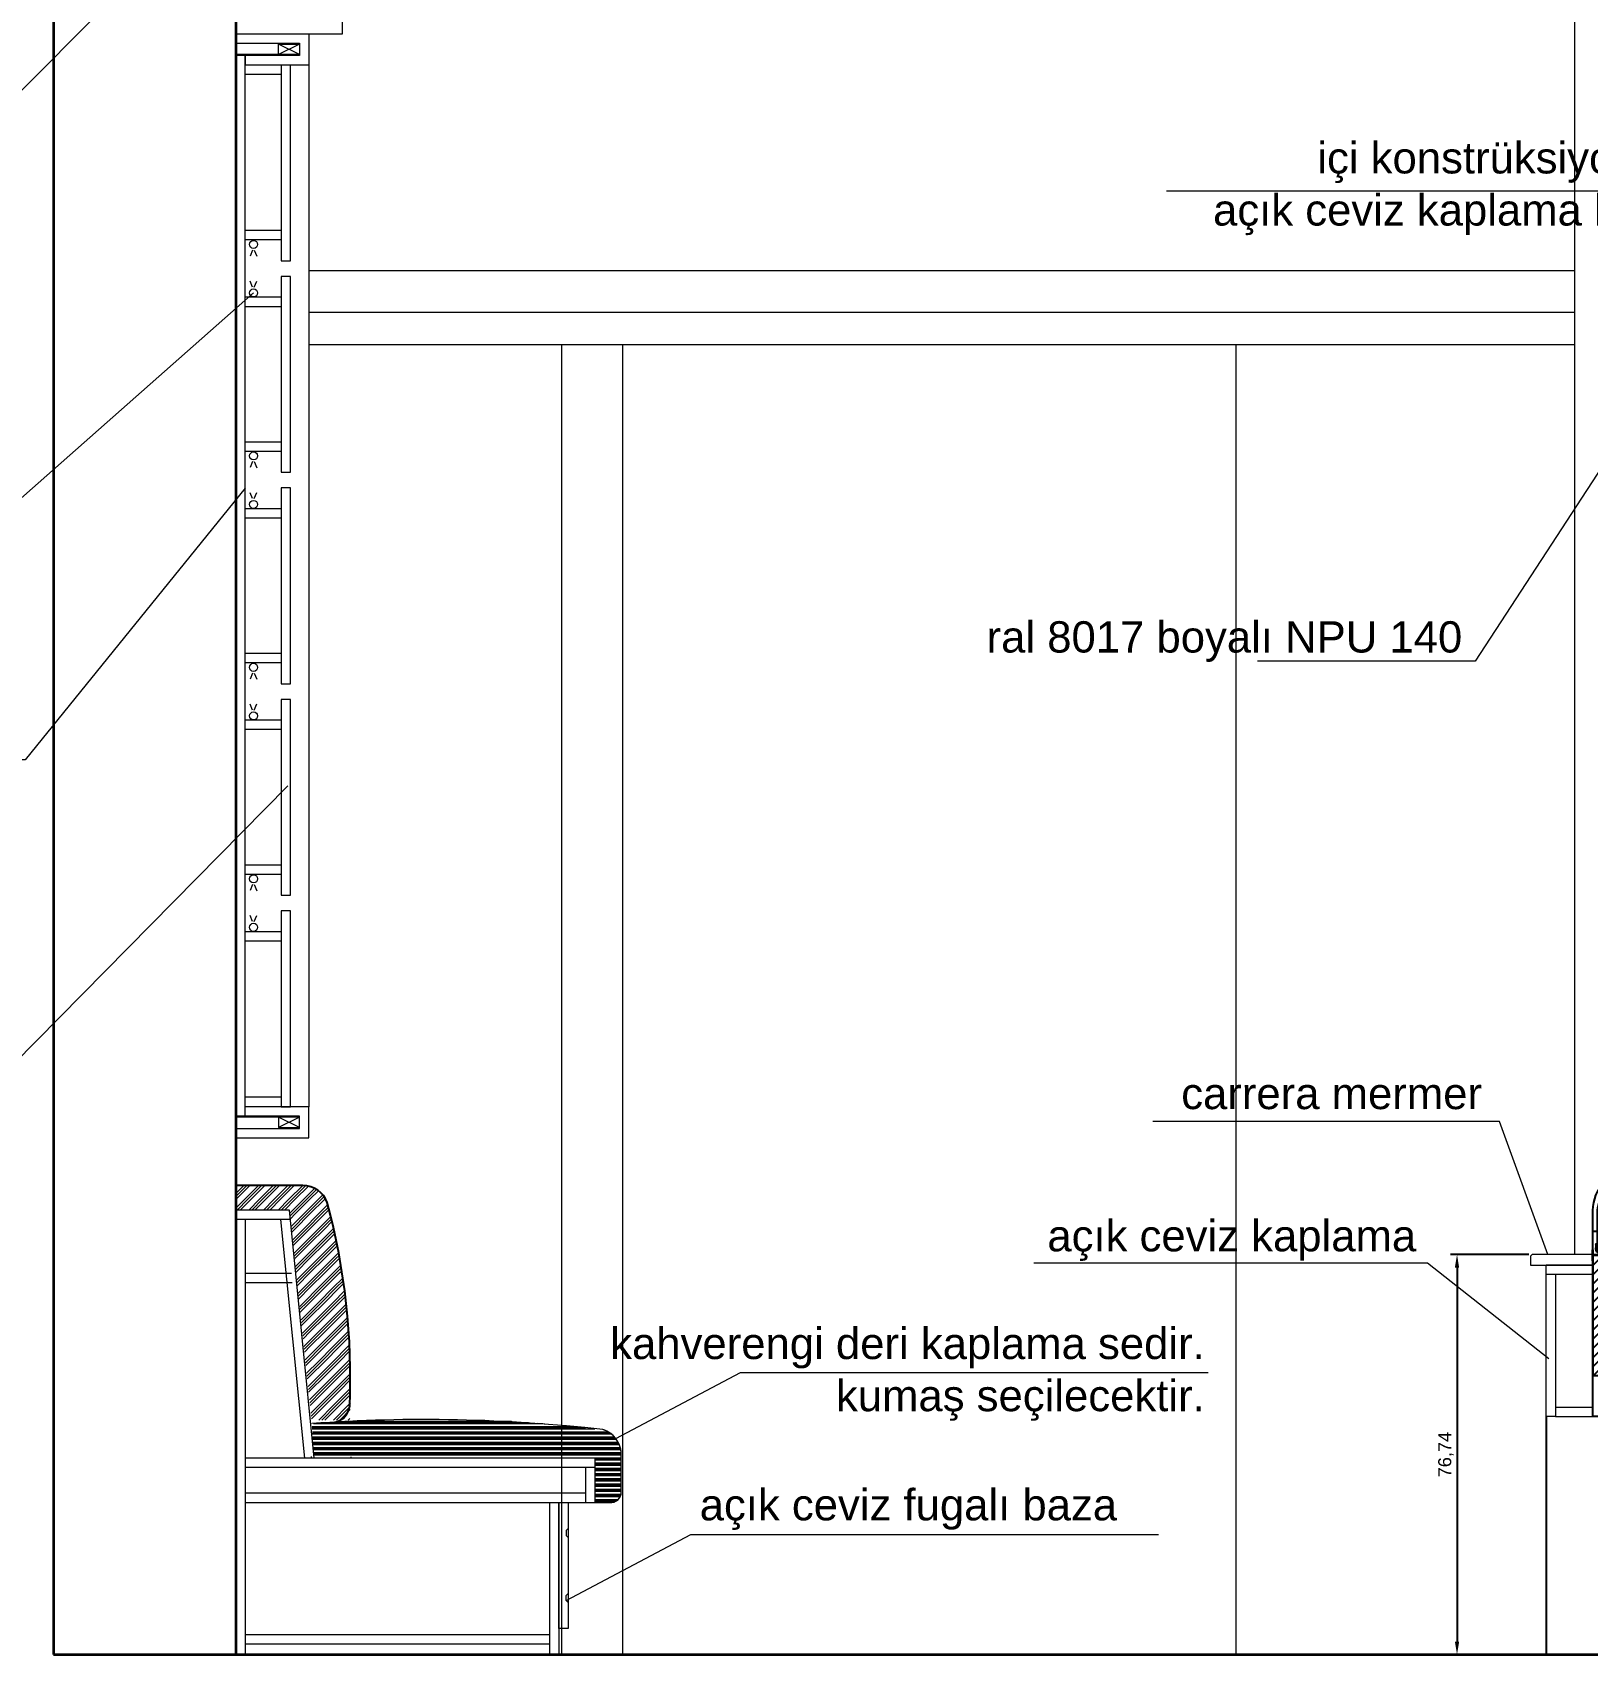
# Model space of a CAD drawing. Header units: millimetres. Extents: x 54215 to 67697, y 23496 to 56611.
# Drawn here: x 56734.6 to 57033.1, y 34702.6 to 35013.8 of the extents above; entities that cross this region are included whole.
import ezdxf

# ---------------------------------------------------------------- set-up
doc = ezdxf.new("R2010")
doc.units = ezdxf.units.MM
doc.linetypes.add('CENTER', pattern=[2, 1.25, -0.25, 0.25, -0.25])
doc.linetypes.add('DASHED', pattern=[19.05, 12.7, -6.35])
doc.layers.add('0 rölöve', color=7, linetype='Continuous', true_color=0xf1380e)
for name, color, linetype, lineweight in [('b_görünüş', 44, 'Continuous', 25), ('Layer1', 7, 'Continuous', 35), ('no3_ahsap gorunus arka ince', 53, 'Continuous', 15), ('no3_ahsap gorunus on ince', 32, 'Continuous', 13), ('no3_duvar kaplama', 8, 'Continuous', 0), ('no3_duvar mevcut', 4, 'Continuous', 35), ('no3_döşeme kaplama', 8, 'Continuous', 0), ('no3_döşeme kaplama trimli', 8, 'Continuous', 0), ('no3_kutu profil gorunus', 8, 'Continuous', 0), ('no3_kutuprofil kesit', 74, 'Continuous', 18), ('no3_mermer kesit', 21, 'Continuous', 20), ('no3_mobilya aydınlatma', 50, 'Continuous', 13), ('no3_yazı duvar', 152, 'Continuous', 0), ('çizgi', 7, 'Continuous', 30)]:
    doc.layers.add(name, color=color, linetype=linetype, lineweight=lineweight)
doc.layers.add('no3_ahsap kesit on', color=7, linetype='Continuous', lineweight=20, true_color=0xfca103)
doc.layers.add('no3_tefriş ön ince', color=7, linetype='Continuous', lineweight=18, true_color=0x8c1aff)
doc.styles.get("Standard").update_dxf_attribs({"font": 'arial.ttf'})
doc.dimstyles.new('ISO-25', dxfattribs={"dimtxt": 2.5, "dimasz": 2.5, "dimexe": 1.25, "dimexo": 0.625, "dimtad": 1, "dimtxsty": 'Standard', "dimcen": 2.5, "dimadec": 0, "dimazin": 0, "dimtfac": 1, "dimtmove": 0, "dimatfit": 3, "dimfxl": 1, "dimarcsym": 0})
pattern_1 = [(45, (30786.46157, -13411.90448), (0.0561266008, -0.0561266008), [])]

# ---------------------------------------------------------------- blocks, each defined once
blk = doc.blocks.new('sedirkesit')
at = {"layer": 'no3_döşeme kaplama'}
h = blk.add_hatch(dxfattribs=at)
h.set_pattern_fill('GOST_GROUND', color=256, scale=0.1, angle=-45)
h.set_pattern_definition([(360, (-391.1663, 3306.352), (1, -1), [2]), (360, (-390.9541, 3306.1398), (1, -1), [2]), (360, (-390.742, 3305.9277), (1, -1), [2])])
edge = h.paths.add_edge_path()
edge.add_arc((2746.14, 4584.73), 2, 270, 360)
edge.add_line((2748.14, 4584.73), (2748.14, 4592.19))
edge.add_arc((2743.15, 4591.93), 5, 3.0283, 72.8571)
edge.add_arc((2711.07, 4327.17), 271.61, 82.9031, 94.7162)
edge.add_line((2688.74, 4597.87), (2689.22, 4591.24))
edge.add_line((2689.22, 4591.24), (2696.74, 4591.24))
edge.add_line((2696.74, 4591.24), (2743.14, 4591.24))
edge.add_line((2743.14, 4591.24), (2743.14, 4582.73))
edge.add_line((2743.14, 4582.73), (2746.14, 4582.73))
at = {"layer": 'no3_döşeme kaplama trimli'}
h = blk.add_hatch(dxfattribs=at)
h.set_pattern_fill('GOST_GROUND', color=256, scale=0.2)
h.set_pattern_definition([(45, (3988.3898, 1510.6872), (2.8284271, -2e-16), [4]), (45, (3988.9898, 1510.6872), (2.8284271, -2e-16), [4]), (45, (3989.5898, 1510.6872), (2.8284271, -2e-16), [4])])
edge = h.paths.add_edge_path()
edge.add_arc((2687.01, 4638.55), 5, 20.1712, 90)
edge.add_line((2687.01, 4643.55), (2674.17, 4643.55))
edge.add_line((2674.17, 4643.55), (2674.17, 4638.85))
edge.add_line((2674.17, 4638.85), (2684.48, 4638.85))
edge.add_line((2684.48, 4638.85), (2688.69, 4598.55))
edge.add_line((2688.69, 4598.55), (2696.01, 4598.55))
edge.add_arc((2560.8, 4605.68), 135.4, 356.9822, 374.8039)
at = {"layer": 'b_görünüş'}
blk.add_line((2687.01, 4643.55, 0), (2674.17, 4643.55, 0), dxfattribs=at)
for centre, radius, start, end in [((2687.01, 4638.55, 0), 5, 20.1712, 90), ((2566.2, 4606.67, 0), 129.93, 357.5869, 14.9911), ((2692.58, 4601.57, 0), 3.45, 283.571, 353.8442)]:
    blk.add_arc(centre, radius, start, end, dxfattribs=at)
at = {"layer": 'no3_ahsap gorunus on ince'}
for p, q in [((2748.14, 4584.73, 0), (2748.14, 4592.19, 0)), ((2675.97, 4582.73, 0), (2746.14, 4582.73, 0)), ((2734.34, 4582.73, 0), (2734.34, 4553.55, 0)), ((2736.14, 4582.73, 0), (2736.14, 4553.55, 0)), ((2737.94, 4577.73, 0), (2737.59, 4577.38, 0)), ((2737.59, 4577.38, 0), (2737.59, 4576.38, 0)), ((2737.59, 4576.38, 0), (2737.94, 4576.03, 0)), ((2737.59, 4564.9, 0), (2737.94, 4565.26, 0)), ((2737.59, 4563.9, 0), (2737.59, 4564.9, 0)), ((2737.94, 4563.55, 0), (2737.59, 4563.9, 0))]:
    blk.add_line(p, q, dxfattribs=at)
at = {"layer": 'no3_ahsap gorunus on ince', "elevation": 0}
for points in [[(2737.94, 4563.55), (2737.94, 4558.55), (2736.14, 4558.55), (2736.14, 4582.73), (2737.94, 4582.73), (2737.94, 4577.73)], [(2737.94, 4576.03), (2737.94, 4565.26)]]:
    blk.add_lwpolyline(points, dxfattribs=at)
at = {"layer": 'no3_ahsap gorunus on ince'}
for centre, radius, start, end in [((2710.41, 4295.47, 0), 303.18, 83.5198, 94.0994), ((2743.15, 4591.93, 0), 5, 3.0283, 72.8571), ((2746.14, 4584.73, 0), 2, 270, 0)]:
    blk.add_arc(centre, radius, start, end, dxfattribs=at)
at = {"layer": 'no3_ahsap kesit on'}
for p, q in [((2674.17, 4638.85, 0), (2674.17, 4643.55, 0)), ((2684.48, 4638.85, 0), (2674.17, 4638.85, 0)), ((2674.17, 4638.85, 0), (2674.17, 4553.55, 0)), ((2689.22, 4591.24, 0), (2684.48, 4638.85, 0)), ((2684.61, 4637.05, 0), (2674.17, 4637.05, 0)), ((2675.97, 4637.05, 0), (2675.97, 4553.55, 0)), ((2687.41, 4591.24, 0), (2682.81, 4637.05, 0)), ((2684.84, 4626.65, 0), (2675.97, 4626.65, 0)), ((2684.98, 4624.85, 0), (2675.97, 4624.85, 0)), ((2743.14, 4591.24, 0), (2675.97, 4591.24, 0)), ((2688.74, 4591.43, 0), (2688.54, 4591.43, 0)), ((2743.14, 4582.73, 0), (2743.14, 4591.24, 0)), ((2743.14, 4589.44, 0), (2675.97, 4589.44, 0)), ((2741.34, 4582.73, 0), (2741.34, 4589.44, 0)), ((2741.34, 4584.53, 0), (2675.97, 4584.53, 0)), ((2734.34, 4557.35, 0), (2675.97, 4557.35, 0)), ((2734.34, 4555.55, 0), (2675.97, 4555.55, 0))]:
    blk.add_line(p, q, dxfattribs=at)
at = {"layer": 'no3_duvar kaplama', "linetype": 'DASHED'}
blk.add_line((2748.14, 4584.73, 0), (2748.14, 4592.19, 0), dxfattribs=at)
at = {"layer": 'no3_duvar kaplama'}
for p, q in [((2737.94, 4577.73, 0), (2737.94, 4576.03, 0)), ((2737.94, 4565.26, 0), (2737.94, 4563.55, 0))]:
    blk.add_line(p, q, dxfattribs=at)
at = {"layer": 'no3_duvar kaplama', "linetype": 'DASHED'}
for centre, radius, start, end in [((2710.41, 4295.47, 0), 303.18, 83.5198, 94.0994), ((2743.15, 4591.93, 0), 5, 3.0283, 72.8571), ((2746.14, 4584.73, 0), 2, 270, 0)]:
    blk.add_arc(centre, radius, start, end, dxfattribs=at)
at = {"layer": 'no3_kutuprofil kesit'}
blk.add_line((2696.14, 4591.43, 0), (2696.34, 4591.43, 0), dxfattribs=at)
blk = doc.blocks.new('MAKARA ON')
at = {"color": 4}
for p, q in [((-0.3, 0), (0.3, 0)), ((-0.5, -0.7), (-0.5, -0.2)), ((-0.5, -1.45), (-0.5, -1.2)), ((-0.4, -1.45), (-0.5, -1.45)), ((-0.4, -0.78), (-0.4, -0.2)), ((-0.4, -1.45), (-0.4, -1.13)), ((-0.3, -0.1), (0.3, -0.1)), ((0.4, -0.2), (0.4, -0.78)), ((0.4, -1.13), (0.4, -1.45)), ((0.5, -1.45), (0.4, -1.45)), ((0.5, -0.2), (0.5, -0.78)), ((0.5, -1.13), (0.5, -1.45))]:
    blk.add_line(p, q, dxfattribs=at)
at = {"color": 9, "linetype": 'CENTER', "ltscale": 0.2}
blk.add_line((-0.61, -0.95), (0.65, -0.95), dxfattribs=at)
at = {"color": 4}
for centre, radius, start, end in [((-0.3, -0.2), 0.2, 90, 180), ((-0.3, -0.2), 0.1, 90, 180), ((0.3, -0.2), 0.2, 0, 90), ((0.3, -0.2), 0.1, 0, 90)]:
    blk.add_arc(centre, radius, start, end, dxfattribs=at)
at = {"layer": 'Layer1', "color": 3}
for p, q in [((-0.55, -0.7), (-0.55, -1.2)), ((-0.5, -0.7), (-0.55, -0.7)), ((-0.5, -1.2), (-0.55, -1.2)), ((-0.5, -0.7), (-0.5, -1.2)), ((-0.3, -0.78), (-0.5, -0.78)), ((-0.3, -1.13), (-0.5, -1.13)), ((-0.3, -1.68), (-0.3, -0.23)), ((-0.3, -0.23), (-0.18, -0.23)), ((-0.18, -1.68), (-0.3, -1.68)), ((-0.18, -0.23), (-0.18, -1.68)), ((0.18, -0.23), (0.18, -1.68)), ((0.18, -0.23), (0.3, -0.23)), ((0.3, -1.68), (0.18, -1.68)), ((0.3, -0.23), (0.3, -1.68)), ((0.3, -0.78), (0.55, -0.78)), ((0.3, -1.13), (0.55, -1.13)), ((0.55, -0.78), (0.55, -1.13))]:
    blk.add_line(p, q, dxfattribs=at)
for centre, start, end in [((0, -0.21), 186.0256, 353.9744), ((0, -1.69), 6.0256, 173.9744)]:
    blk.add_arc(centre, 0.181, start, end, dxfattribs=at)
blk = doc.blocks.new('LED')
h = blk.add_hatch()
h.set_pattern_fill('ANSI31', color=256, scale=0.025, angle=90, style=0)
h.set_pattern_definition(pattern_1)
h.paths.add_polyline_path([(29349.7, -13311.88), (29349.7, -13313.23), (29349.55, -13313.23), (29349.55, -13313.38), (29349.7, -13313.38), (29349.7, -13313.58), (29349.55, -13313.58), (29349.55, -13313.73), (29349.85, -13313.73), (29349.85, -13311.73), (29347.85, -13311.73), (29347.85, -13313.73), (29348.15, -13313.73), (29348.15, -13313.58), (29348, -13313.58), (29348, -13313.38), (29348.15, -13313.38), (29348.15, -13313.23), (29348, -13313.23), (29348, -13311.88)])
h = blk.add_hatch()
h.set_pattern_fill('ANSI31', color=256, scale=0.025, angle=90, style=0)
h.set_pattern_definition(pattern_1)
h.paths.add_polyline_path([(29349.7, -13312.78), (29348, -13312.78), (29348, -13312.93), (29349.7, -13312.93)])
h = blk.add_hatch(color=256)
h.paths.add_polyline_path([(29348.25, -13312.93), (29348.25, -13313.13), (29349.45, -13313.13), (29349.45, -13312.93)])
h.paths.add_polyline_path([(29348.55, -13313.13), (29348.55, -13313.33), (29348.85, -13313.33), (29349.15, -13313.33), (29349.15, -13313.13)])
for p, q in [((29348.59, -13313.4), (29347.89, -13314.3)), ((29348.25, -13313.13), (29349.45, -13313.13)), ((29348.91, -13313.43), (29349.26, -13314.3)), ((29349, -13313.41), (29349.81, -13314.3))]:
    blk.add_line(p, q)
at = {"ltscale": 0.5}
blk.add_line((29348.77, -13313.4), (29348.53, -13314.3), dxfattribs=at)
blk.add_lwpolyline([(29348.15, -13313.58), (29348.15, -13313.73), (29347.85, -13313.73), (29347.85, -13311.73), (29349.85, -13311.73), (29349.85, -13313.73), (29349.55, -13313.73), (29349.55, -13313.58), (29349.7, -13313.58), (29349.7, -13313.38), (29349.55, -13313.38), (29349.55, -13313.23), (29349.7, -13313.23), (29349.7, -13312.93), (29348, -13312.93), (29348, -13313.23), (29348.15, -13313.23), (29348.15, -13313.38), (29348, -13313.38), (29348, -13313.58), (29348.15, -13313.58), (29348.15, -13313.58), (29348, -13313.58), (29348, -13313.38), (29348.15, -13313.38), (29348.15, -13313.23), (29348, -13313.23), (29348, -13312.93), (29348, -13312.78), (29349.7, -13312.78), (29349.7, -13312.93), (29349.7, -13311.88), (29348, -13311.88), (29348, -13312.78)])
blk = doc.blocks.new('ÜS TÜNEL SAÇ')
at = {"color": 6}
blk.add_lwpolyline([(4796.8, 2742.7), (4795.8, 2742.7), (4794.8, 2740.7), (4794.8, 2670.7), (4795.2, 2670.1, 0.331794), (4797.3, 2669), (4859.6, 2679.9, 0.228859), (4860.3, 2681.5), (4860.3, 2701.7, 0.414214), (4858.3, 2703.7), (4840.8, 2703.7), (4840.8, 2756.7)], format="xyb", dxfattribs=at)
at = {"layer": 'çizgi', "color": 6, "lineweight": 25}
blk.add_lwpolyline([(4840.8, 2756.7, 0.414214), (4838.8, 2758.7), (4798.8, 2758.7, 0.414214), (4796.8, 2756.7), (4796.8, 2742.7)], format="xyb", dxfattribs=at)
blk = doc.blocks.new('usddddsgrt')
at = {"ltscale": 0.5}
h = blk.add_hatch(dxfattribs=at)
h.set_pattern_fill('ANSI31', color=3, scale=10)
h.set_pattern_definition([(45, (2442.3023, 4536.3992), (-0.8838835, 0.8838835), [])])
h.paths.add_polyline_path([(1679.46, 4607.09), (1579.46, 4607.09), (1579.46, 4630.09), (1584.46, 4630.09), (1584.46, 4614.29), (1595.86, 4614.29), (1598.46, 4611.29), (1674.46, 4611.29), (1674.46, 4630.09), (1679.46, 4630.09)])
at = {"color": 4, "ltscale": 0.5}
for p, q in [((1580.29, 4632.55), (1580.79, 4632.55)), ((1678.24, 4632.55), (1678.74, 4632.55))]:
    blk.add_line(p, q, dxfattribs=at)
for p, q in [((1591.16, 4607.09), (1591.16, 4553.55)), ((1592.16, 4607.09), (1592.16, 4553.55)), ((1666.26, 4607.09), (1666.76, 4607.09)), ((1666.76, 4607.09), (1666.76, 4553.55)), ((1667.76, 4607.09), (1667.76, 4553.55))]:
    blk.add_line(p, q)
at = {"ltscale": 0.5}
for p, q in [((1597.46, 4607.09), (1594.46, 4604.09)), ((1594.46, 4607.09), (1597.46, 4604.09)), ((1659.46, 4607.09), (1599.46, 4607.09)), ((1659.46, 4607.09), (1599.46, 4607.09)), ((1661.46, 4607.09), (1664.46, 4604.09)), ((1664.46, 4607.09), (1661.46, 4604.09)), ((1597.46, 4564.55), (1594.46, 4567.55)), ((1594.46, 4564.55), (1597.46, 4567.55)), ((1661.46, 4564.55), (1664.46, 4567.55)), ((1664.46, 4564.55), (1661.46, 4567.55)), ((1659.46, 4564.55), (1599.46, 4564.55))]:
    blk.add_line(p, q, dxfattribs=at)
at = {"color": 4, "ltscale": 0.5}
for points in [[(1597.44, 4599.25), (1579.46, 4599.25), (1579.46, 4638.77, -0.414214), (1587.06, 4646.37), (1671.86, 4646.37, -0.414214), (1679.46, 4638.77), (1679.46, 4599.25), (1597.44, 4599.25)], [(1580.84, 4638.05, -0.414214), (1587.84, 4645.05), (1671.14, 4645.05, -0.414214), (1678.14, 4638.05), (1678.14, 4632.55), (1678.74, 4632.55), (1678.74, 4638.05, 0.414214), (1671.14, 4645.65), (1587.84, 4645.65, 0.414214), (1580.24, 4638.05)], [(1679.46, 4634.75), (1675.94, 4634.75, 0.414214), (1674.94, 4633.75), (1674.94, 4632.29, -0.414214), (1673.94, 4631.29), (1584.98, 4631.29, -0.414214), (1583.98, 4632.29), (1583.98, 4633.75, 0.414214), (1582.98, 4634.75), (1579.46, 4634.75)]]:
    blk.add_lwpolyline(points, format="xyb", dxfattribs=at)
blk.add_lwpolyline([(1677.1, 4632.55), (1676.5, 4632.55), (1676.5, 4637.45, 0.414214), (1670, 4643.95), (1588.98, 4643.95, 0.414214), (1582.48, 4637.45), (1582.48, 4632.55), (1581.88, 4632.55), (1581.88, 4637.45, -0.414214), (1588.98, 4644.55), (1670, 4644.55, -0.414214), (1677.1, 4637.45)], format="xyb", close=True, dxfattribs=at)
blk.add_lwpolyline([(1580.24, 4638.05), (1580.24, 4632.55), (1580.84, 4632.55), (1580.84, 4638.05)], dxfattribs=at)
at = {"color": 1, "ltscale": 0.5}
for points in [[(1583.36, 4631.19), (1583.36, 4630.19), (1579.36, 4630.19), (1579.36, 4631.19), (1579.46, 4631.19), (1579.46, 4630.29), (1583.26, 4630.29), (1583.26, 4631.19)], [(1675.56, 4631.19), (1675.56, 4630.19), (1679.56, 4630.19), (1679.56, 4631.19), (1679.46, 4631.19), (1679.46, 4630.29), (1675.66, 4630.29), (1675.66, 4631.19)]]:
    blk.add_lwpolyline(points, close=True, dxfattribs=at)
at = {"color": 1}
for points in [[(1584.46, 4629.09), (1584.46, 4630.09), (1579.46, 4630.09), (1579.46, 4629.09), (1579.36, 4629.09), (1579.36, 4630.19), (1584.56, 4630.19), (1584.56, 4629.09)], [(1674.46, 4629.09), (1674.46, 4630.09), (1679.46, 4630.09), (1679.46, 4629.09), (1679.56, 4629.09), (1679.56, 4630.19), (1674.36, 4630.19), (1674.36, 4629.09)]]:
    blk.add_lwpolyline(points, close=True, dxfattribs=at)
blk.add_lwpolyline([(1679.46, 4630.09), (1674.46, 4630.09), (1674.46, 4611.29), (1598.46, 4611.29), (1595.86, 4614.29), (1584.46, 4614.29), (1584.46, 4630.09), (1579.46, 4630.09), (1579.46, 4607.09), (1679.46, 4607.09)], close=True)
at = {"color": 1, "ltscale": 0.5}
for points in [[(1584.56, 4630.19), (1584.56, 4629.19), (1584.71, 4629.19), (1584.71, 4630.04), (1589.21, 4630.04), (1589.21, 4624.54), (1591.21, 4624.54), (1591.21, 4623.19), (1591.36, 4623.19), (1591.36, 4624.69), (1589.36, 4624.69), (1589.36, 4630.19), (1584.56, 4630.19), (1584.56, 4630.04)], [(1674.36, 4630.19), (1674.36, 4629.19), (1674.21, 4629.19), (1674.21, 4630.04), (1669.71, 4630.04), (1669.71, 4624.54), (1667.71, 4624.54), (1667.71, 4623.19), (1667.56, 4623.19), (1667.56, 4624.69), (1669.56, 4624.69), (1669.56, 4630.19), (1674.36, 4630.19), (1674.36, 4630.04)]]:
    blk.add_lwpolyline(points, dxfattribs=at)
at = {"color": 4, "ltscale": 0.5}
blk.add_lwpolyline([(1669.46, 4624.79), (1589.46, 4624.79), (1589.46, 4625.59), (1669.46, 4625.59)], close=True, dxfattribs=at)
at = {"ltscale": 0.5}
for points in [[(1664.46, 4607.09), (1594.46, 4607.09), (1594.46, 4564.55), (1664.46, 4564.55)], [(1597.46, 4604.09), (1594.46, 4604.09), (1594.46, 4607.09), (1597.46, 4607.09)], [(1661.46, 4604.09), (1664.46, 4604.09), (1664.46, 4607.09), (1661.46, 4607.09)], [(1661.46, 4604.09), (1597.46, 4604.09), (1597.46, 4567.55), (1661.46, 4567.55)], [(1597.46, 4567.55), (1594.46, 4567.55), (1594.46, 4564.55), (1597.46, 4564.55)], [(1661.46, 4567.55), (1664.46, 4567.55), (1664.46, 4564.55), (1661.46, 4564.55)]]:
    blk.add_lwpolyline(points, close=True, dxfattribs=at)
for points in [[(1661.46, 4607.09), (1661.46, 4567.55), (1597.46, 4567.55), (1597.46, 4607.09)], [(1601.31, 4553.55), (1597.64, 4553.55), (1598.22, 4557.05), (1600.72, 4557.05), (1601.31, 4553.55), (1600.72, 4557.05), (1601.47, 4557.05), (1601.47, 4564.55), (1597.47, 4564.55), (1597.47, 4557.05), (1598.22, 4557.05)], [(1657.62, 4553.55), (1661.29, 4553.55), (1660.7, 4557.05), (1658.2, 4557.05), (1657.62, 4553.55), (1658.2, 4557.05), (1657.45, 4557.05), (1657.45, 4564.55), (1661.45, 4564.55), (1661.45, 4557.05), (1660.7, 4557.05)]]:
    blk.add_lwpolyline(points, dxfattribs=at)
at = {"color": 4, "ltscale": 0.5}
for centre in [(1589.46, 4621.09), (1669.46, 4621.09), (1629.46, 4609.09)]:
    blk.add_circle(centre, 0.6, dxfattribs=at)
at = {"layer": 'no3_ahsap kesit on', "ltscale": 0.5}
for p, q in [((1579.46, 4628.29), (1570.46, 4628.29)), ((1579.46, 4626.49), (1570.46, 4626.49)), ((1679.46, 4628.29), (1688.46, 4628.29)), ((1679.46, 4626.49), (1688.46, 4626.49)), ((1572.26, 4601.05), (1579.46, 4601.05)), ((1686.66, 4601.05), (1679.46, 4601.05)), ((1572.26, 4599.25), (1579.46, 4599.25)), ((1686.66, 4599.25), (1679.46, 4599.25))]:
    blk.add_line(p, q, dxfattribs=at)
for points in [[(1572.26, 4626.49), (1572.26, 4599.25), (1570.46, 4599.25), (1570.46, 4628.29)], [(1686.66, 4626.49), (1686.66, 4599.25), (1688.46, 4599.25), (1688.46, 4628.29)]]:
    blk.add_lwpolyline(points, dxfattribs=at)
for points in [[(1594.47, 4553.55), (1592.67, 4553.55), (1592.66, 4607.09), (1594.46, 4607.09)], [(1664.45, 4553.55), (1666.25, 4553.55), (1666.26, 4607.09), (1664.46, 4607.09)]]:
    blk.add_lwpolyline(points, close=True, dxfattribs=at)
at = {"layer": 'no3_mermer kesit'}
for p, q in [((1567.46, 4629.99), (1567.76, 4630.29)), ((1567.46, 4629.99), (1567.46, 4628.29)), ((1579.36, 4630.29), (1567.76, 4630.29)), ((1679.56, 4630.29), (1691.16, 4630.29)), ((1691.46, 4629.99), (1691.16, 4630.29)), ((1691.46, 4629.99), (1691.46, 4628.29)), ((1567.46, 4628.29), (1579.46, 4628.29)), ((1691.46, 4628.29), (1679.46, 4628.29))]:
    blk.add_line(p, q, dxfattribs=at)
at = {"layer": 'çizgi'}
for p, q in [((1661.46, 4564.55), (1650.35, 4564.55)), ((1661.45, 4563.89), (1661.45, 4564.75)), ((1661.46, 4563.69), (1661.46, 4564.55))]:
    blk.add_line(p, q, dxfattribs=at)
at = {"extrusion": (0, 0, -1), "zscale": -1}
for name, p in [('MAKARA ON', (-1580.54, 4632.4)), ('MAKARA ON', (-1582.18, 4632.4)), ('LED', (-31019.49, 17918.82)), ('LED', (-31011.31, 17876.28))]:
    blk.add_blockref(name, p, dxfattribs=at)
for p in [(1676.8, 4632.4), (1678.44, 4632.4)]:
    blk.add_blockref('MAKARA ON', p)
at = {"color": 0, "xscale": 0.1, "yscale": 0.1, "zscale": 0.1}
blk.add_blockref('ÜS TÜNEL SAÇ', (1105.13, 4354.17), dxfattribs=at)
at = {"color": 0, "extrusion": (0, 0, -1), "xscale": 0.1, "yscale": 0.1, "zscale": -0.1}
blk.add_blockref('ÜS TÜNEL SAÇ', (-2153.8, 4354.17), dxfattribs=at)
at = {"color": 2, "extrusion": (0, 0, -1), "zscale": -1}
blk.add_blockref('LED', (-30936.4, 17918.82), dxfattribs=at)
at = {"ltscale": 0.5, "insert": (1638.25, 4584.58), "char_height": 5, "attachment_point": 3}
blk.add_mtext_dynamic_manual_height_columns('MOTOR', width=19.9164, gutter_width=1, heights=[0], dxfattribs=at)
blk = doc.blocks.new('*D409')
at = {"color": 0, "lineweight": -2, "transparency": 16777216}
for p, q in [((57021.8, 34779.33), (57006.78, 34779.33)), ((57008.03, 34776.83), (57008.03, 34705.09)), ((57024.5, 34702.59), (57006.78, 34702.59))]:
    blk.add_line(p, q, dxfattribs=at)
at = {"color": 0, "transparency": 16777216}
for points in [[(57007.61, 34776.83), (57008.44, 34776.83), (57008.03, 34779.33)], [(57007.61, 34705.09), (57008.44, 34705.09), (57008.03, 34702.59)]]:
    blk.add_solid(points, dxfattribs=at)
at = {"layer": 'Defpoints', "color": 0, "transparency": 16777216}
for p in [(57022.43, 34779.33), (57008.03, 34702.59), (57025.13, 34702.59)]:
    blk.add_point(p, dxfattribs=at)
at = {"color": 0, "transparency": 16777216, "insert": (57005.9, 34740.96), "char_height": 2.5, "attachment_point": 5, "rotation": 90}
blk.add_mtext('76,74', dxfattribs=at)

msp = doc.modelspace()

# ---------------------------------------------------------------- linework, layer by layer
at = {"layer": '0 rölöve'}
msp.add_line((57025.128, 34748.294), (57025.128, 34702.592), dxfattribs=at)
at = {"layer": 'no3_ahsap gorunus arka ince'}
msp.add_line((56787.628, 35007.597), (56787.628, 34807.715), dxfattribs=at)
at = {"layer": 'no3_ahsap kesit on'}
for p, q in [((56773.628, 35013.597), (56773.628, 35011.797)), ((56773.628, 34805.915), (56773.628, 35009.397)), ((56775.428, 35009.397), (56773.628, 35009.397)), ((56775.428, 35009.397), (56775.428, 35007.597)), ((56775.428, 34805.915), (56775.428, 35009.397)), ((56782.328, 35007.597), (56775.428, 35007.597)), ((56782.328, 35005.797), (56775.428, 35005.797)), ((56782.328, 34975.821), (56775.428, 34975.821)), ((56782.328, 34974.021), (56775.428, 34974.021)), ((56782.328, 34963.021), (56775.428, 34963.021)), ((56782.328, 34961.221), (56775.428, 34961.221)), ((56782.328, 34935.244), (56775.428, 34935.244)), ((56782.328, 34933.444), (56775.428, 34933.444)), ((56782.328, 34922.444), (56775.428, 34922.444)), ((56782.328, 34920.644), (56775.428, 34920.644)), ((56782.328, 34894.668), (56775.428, 34894.668)), ((56782.328, 34892.868), (56775.428, 34892.868)), ((56782.328, 34881.868), (56775.428, 34881.868)), ((56782.328, 34880.068), (56775.428, 34880.068)), ((56782.328, 34854.091), (56775.428, 34854.091)), ((56782.328, 34852.291), (56775.428, 34852.291)), ((56782.328, 34841.291), (56775.428, 34841.291)), ((56782.328, 34839.491), (56775.428, 34839.491)), ((56782.328, 34809.515), (56775.428, 34809.515)), ((56775.428, 34805.915), (56775.428, 34807.715)), ((56782.328, 34807.715), (56775.428, 34807.715)), ((56775.428, 34805.915), (56773.628, 34805.915)), ((56773.628, 34801.715), (56773.628, 34803.515))]:
    msp.add_line(p, q, dxfattribs=at)
for points in [[(56773.628, 35013.597), (56794.091, 35013.597), (56794.091, 35034.061), (56773.628, 35034.061)], [(56782.328, 35007.597), (56782.328, 34970.021), (56784.128, 34970.021), (56784.128, 35007.597)], [(56782.328, 34967.021), (56782.328, 34929.444), (56784.128, 34929.444), (56784.128, 34967.021)], [(56782.328, 34926.444), (56782.328, 34888.868), (56784.128, 34888.868), (56784.128, 34926.444)], [(56782.328, 34885.868), (56782.328, 34848.291), (56784.128, 34848.291), (56784.128, 34885.868)], [(56782.328, 34845.291), (56782.328, 34807.715), (56784.128, 34807.715), (56784.128, 34845.291)]]:
    msp.add_lwpolyline(points, close=True, dxfattribs=at)
for points in [[(56773.628, 35013.597), (56787.628, 35013.597), (56787.628, 35007.597), (56775.428, 35007.597)], [(56773.628, 35011.797), (56785.828, 35011.797), (56785.828, 35009.397), (56775.428, 35009.397)], [(56773.628, 34801.715), (56787.628, 34801.715), (56787.628, 34807.715), (56775.428, 34807.715)], [(56773.628, 34803.515), (56785.828, 34803.515), (56785.828, 34805.915), (56775.428, 34805.915)]]:
    msp.add_lwpolyline(points, dxfattribs=at)
at = {"layer": 'no3_duvar kaplama'}
for p, q in [((57030.588, 34968.092), (56787.628, 34968.092)), ((57030.588, 34960.124), (56787.628, 34960.124)), ((57030.588, 34953.924), (56787.628, 34953.924))]:
    msp.add_line(p, q, dxfattribs=at)
at = {"layer": 'no3_duvar mevcut'}
for p, q in [((56738.628, 35249.092), (56738.628, 34702.592)), ((56773.628, 35249.092), (56773.628, 34702.592)), ((56773.628, 35249.092), (56773.628, 34702.592)), ((56738.628, 34702.592), (57195.437, 34702.592))]:
    msp.add_line(p, q, dxfattribs=at)
at = {"layer": 'no3_kutu profil gorunus'}
for p, q in [((56781.828, 35009.597), (56773.628, 35009.597)), ((56781.828, 34805.715), (56773.628, 34805.715))]:
    msp.add_line(p, q, dxfattribs=at)
at = {"layer": 'no3_kutuprofil kesit'}
for p, q in [((57030.588, 35051.651), (57030.588, 34779.331)), ((56785.828, 35011.597), (56781.828, 35009.597)), ((56785.828, 35009.597), (56781.828, 35011.597)), ((56965.552, 34953.924), (56965.552, 34702.592)), ((56785.828, 34803.715), (56781.828, 34805.715)), ((56785.828, 34805.715), (56781.828, 34803.715))]:
    msp.add_line(p, q, dxfattribs=at)
for points in [[(56785.828, 35011.597), (56785.828, 35009.597), (56781.828, 35009.597), (56781.828, 35011.597)], [(56785.828, 34803.715), (56785.828, 34805.715), (56781.828, 34805.715), (56781.828, 34803.715)]]:
    msp.add_lwpolyline(points, close=True, dxfattribs=at)
at = {"layer": 'no3_mobilya aydınlatma'}
for p, q in [((56776.837, 34972.062), (56776.368, 34970.929)), ((56777.13, 34972.062), (56777.613, 34970.896)), ((56776.837, 34964.973), (56776.368, 34966.105)), ((56777.13, 34964.973), (56777.613, 34966.139)), ((56776.837, 34931.485), (56776.368, 34930.353)), ((56777.13, 34931.485), (56777.613, 34930.319)), ((56776.837, 34924.396), (56776.368, 34925.529)), ((56777.13, 34924.396), (56777.613, 34925.563)), ((56776.837, 34890.909), (56776.368, 34889.777)), ((56777.13, 34890.909), (56777.613, 34889.743)), ((56776.837, 34883.82), (56776.368, 34884.952)), ((56777.13, 34883.82), (56777.613, 34884.986)), ((56776.837, 34850.332), (56776.368, 34849.2)), ((56777.13, 34850.332), (56777.613, 34849.166)), ((56776.837, 34843.244), (56776.368, 34844.376)), ((56777.13, 34843.244), (56777.613, 34844.41))]:
    msp.add_line(p, q, dxfattribs=at)
for centre in [(56777.005, 34973.17), (56777.005, 34963.865), (56777.005, 34932.594), (56777.005, 34923.288), (56777.005, 34892.017), (56777.005, 34882.712), (56777.005, 34851.441), (56777.005, 34842.135)]:
    msp.add_circle(centre, 0.773, dxfattribs=at)
at = {"layer": 'no3_tefriş ön ince'}
for p, q in [((56836.204, 34702.592), (56836.204, 34953.924)), ((56847.885, 34702.592), (56847.885, 34953.924))]:
    msp.add_line(p, q, dxfattribs=at)
at = {"layer": 'no3_yazı duvar'}
for points in [[(56784.128, 35054.572), (56731.022, 35001.219), (56641.251, 35001.219)], [(57073.162, 35022.207), (57047.825, 34983.391), (56952.239, 34983.391)], [(56777.005, 34963.865), (56727.372, 34920.075), (56631.787, 34920.075)], [(57036.828, 34932.041), (57011.491, 34893.226), (56969.753, 34893.226)], [(56775.428, 34926.415), (56733.191, 34874.263), (56637.606, 34874.263)], [(56783.575, 34869.304), (56731.022, 34815.951), (56641.251, 34815.951)], [(57025.465, 34779.331), (57016.171, 34804.882), (56949.621, 34804.882)], [(57025.631, 34759.309), (57002.369, 34777.662), (56926.783, 34777.662)], [(56846.548, 34744.046), (56870.469, 34756.721), (56960.24, 34756.721)], [(56837.044, 34712.946), (56860.966, 34725.62), (56950.736, 34725.62)]]:
    msp.add_lwpolyline(points, dxfattribs=at)

# ---------------------------------------------------------------- block references
at = {"layer": '0 rölöve'}
for name, p in [('usddddsgrt', (55454.664, 30149.043)), ('sedirkesit', (54099.453, 30149.043, -0.002))]:
    msp.add_blockref(name, p, dxfattribs=at)

# ---------------------------------------------------------------- texts
at = {"layer": 'no3_yazı duvar', "char_height": 6}
for s, insert, width, attachment_point in [('içi konstrüksiyonlu \\Paçık ceviz kaplama kiriş', (57049.218, 34992.792), 108.02303, 3), ('ral 8017 boyalı NPU 140', (57009.035, 34900.861), 108.02303, 3), ('carrera mermer', (57012.825, 34813.253), 108.02303, 3), ('açık ceviz kaplama', (56929.388, 34785.964), 77.95522, 1), ('kahverengi deri kaplama sedir.\\Pkumaş seçilecektir.', (56959.604, 34765.292), 108.02303, 3), ('açık ceviz fugalı baza', (56942.777, 34734.344), 108.02303, 3)]:
    msp.add_mtext(s, dxfattribs=dict(at, insert=insert, width=width, attachment_point=attachment_point))

# ---------------------------------------------------------------- dimensions: what is measured, and where the dimension line sits
dim = msp.add_linear_dim(base=(57008.027, 34702.592), p1=(57022.428, 34779.331), p2=(57025.128, 34702.592), angle=90, dimstyle='ISO-25')
dim.commit()
dim.dimension.update_dxf_attribs({"geometry": '*D409', "text_midpoint": (57005.899, 34740.962)})

doc.saveas('drawing.dxf')
